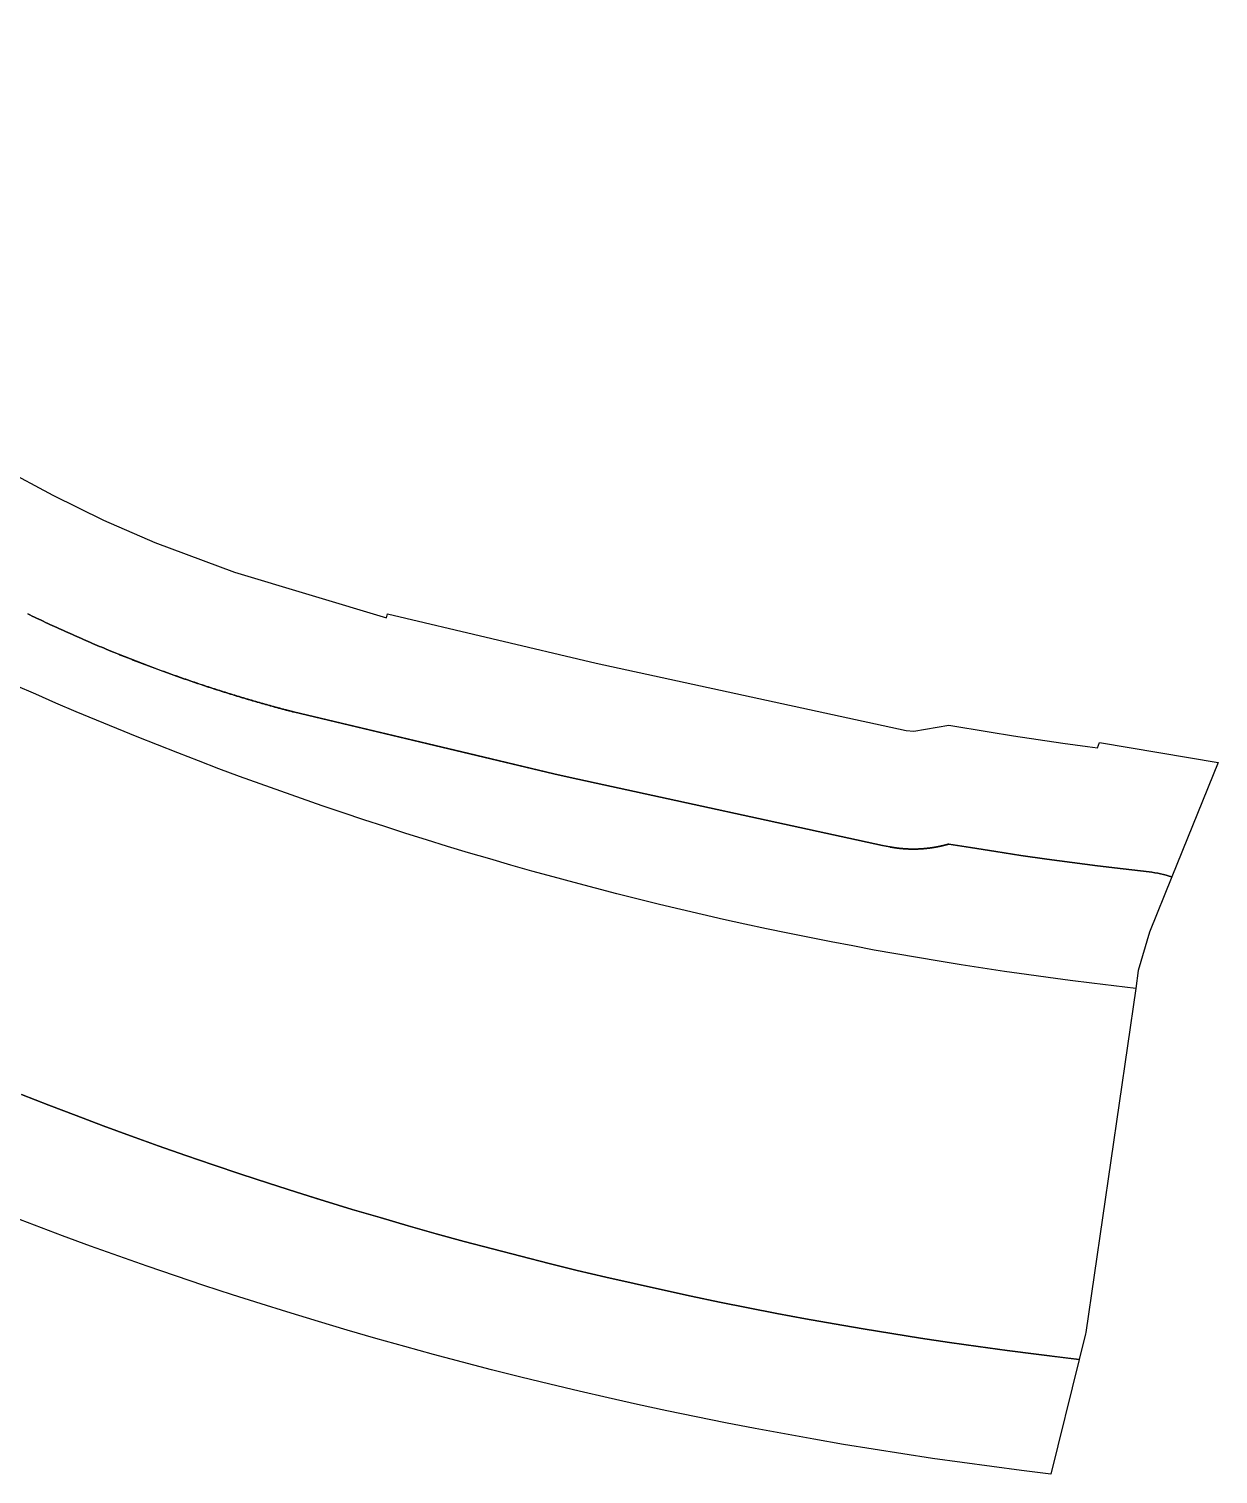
# Model space of a CAD drawing. Header units: inches. Extents: x 87993 to 113012, y 435073 to 454214.
# Drawn here: x 100579.3 to 100630, y 443980.7 to 444042.4 of the extents above; entities that cross this region are included whole.
import ezdxf

# ---------------------------------------------------------------- set-up
doc = ezdxf.new("R2010")
doc.units = ezdxf.units.IN
doc.header["$MEASUREMENT"] = 0
for name, color, linetype, true_color in [('As_waterkering_PLSA', 7, 'Continuous', 0x58e833), ('Beschermingszone_PLSA', 7, 'Continuous', 0xa8e862), ('Kernzone_PLSA', 7, 'Continuous', 0x4ce81c)]:
    doc.layers.add(name, color=color, linetype=linetype, true_color=true_color)

msp = doc.modelspace()

# ---------------------------------------------------------------- linework, layer by layer
at = {"layer": 'As_waterkering_PLSA'}
msp.add_lwpolyline([(100626.499, 444001.428, -0.092712), (100569.416, 444018.835, -0.090787), (100550.017, 444042.362)], format="xyb", dxfattribs=at)
at = {"layer": 'Beschermingszone_PLSA'}
msp.add_lwpolyline([(100578.192, 444023.611), (100580.31, 444022.464), (100582.475, 444021.408), (100584.659, 444020.457), (100588.06, 444019.189), (100594.538, 444017.236), (100594.588, 444017.408), (100603.487, 444015.296), (100616.713, 444012.427), (100617.032, 444012.405), (100618.525, 444012.654), (100620.244, 444012.37), (100621.29, 444012.205), (100622.334, 444012.048), (100623.396, 444011.896), (100624.443, 444011.753), (100624.875, 444011.697), (100624.963, 444011.915), (100630.014, 444011.07), (100628.04, 444006.185, 0.049744), (100627.071, 444006.395), (100625.965, 444006.522), (100624.866, 444006.657), (100623.784, 444006.797), (100622.703, 444006.944), (100621.607, 444007.101), (100620.528, 444007.264), (100619.448, 444007.434), (100618.53, 444007.585), (100618.517, 444007.582), (100618.505, 444007.578), (100618.493, 444007.575), (100618.481, 444007.571), (100618.468, 444007.568), (100618.456, 444007.564), (100618.444, 444007.561), (100618.431, 444007.558), (100618.419, 444007.554), (100618.407, 444007.551), (100618.394, 444007.548), (100618.382, 444007.545), (100618.37, 444007.542), (100618.357, 444007.538), (100618.345, 444007.535), (100618.333, 444007.532), (100618.32, 444007.529), (100618.308, 444007.526), (100618.296, 444007.523), (100618.283, 444007.52), (100618.271, 444007.517), (100618.259, 444007.514), (100618.246, 444007.511), (100618.234, 444007.508), (100618.221, 444007.506), (100618.209, 444007.503), (100618.196, 444007.5), (100618.184, 444007.497), (100618.172, 444007.495), (100618.159, 444007.492), (100618.147, 444007.489), (100618.134, 444007.487), (100618.122, 444007.484), (100618.109, 444007.481), (100618.097, 444007.479), (100618.084, 444007.476), (100618.072, 444007.474), (100618.059, 444007.471), (100618.047, 444007.469), (100618.034, 444007.467), (100618.022, 444007.464), (100618.009, 444007.462), (100617.997, 444007.46), (100617.984, 444007.457), (100617.972, 444007.455), (100617.959, 444007.453), (100617.947, 444007.451), (100617.934, 444007.449), (100617.922, 444007.446), (100617.909, 444007.444), (100617.896, 444007.442), (100617.884, 444007.44), (100617.871, 444007.438), (100617.859, 444007.436), (100617.846, 444007.434), (100617.834, 444007.432), (100617.821, 444007.43), (100617.808, 444007.429), (100617.796, 444007.427), (100617.783, 444007.425), (100617.771, 444007.423), (100617.758, 444007.421), (100617.745, 444007.42), (100617.733, 444007.418), (100617.72, 444007.416), (100617.707, 444007.415), (100617.695, 444007.413), (100617.682, 444007.411), (100617.67, 444007.41), (100617.657, 444007.408), (100617.644, 444007.407), (100617.632, 444007.405), (100617.619, 444007.404), (100617.606, 444007.403), (100617.594, 444007.401), (100617.581, 444007.4), (100617.568, 444007.399), (100617.556, 444007.397), (100617.543, 444007.396), (100617.53, 444007.395), (100617.518, 444007.394), (100617.505, 444007.393), (100617.492, 444007.391), (100617.48, 444007.39), (100617.467, 444007.389), (100617.454, 444007.388), (100617.442, 444007.387), (100617.429, 444007.386), (100617.416, 444007.385), (100617.403, 444007.384), (100617.391, 444007.383), (100617.378, 444007.383), (100617.365, 444007.382), (100617.353, 444007.381), (100617.34, 444007.38), (100617.327, 444007.379), (100617.315, 444007.379), (100617.302, 444007.378), (100617.289, 444007.377), (100617.276, 444007.377), (100617.264, 444007.376), (100617.251, 444007.376), (100617.238, 444007.375), (100617.225, 444007.374), (100617.213, 444007.374), (100617.2, 444007.374), (100617.187, 444007.373), (100617.175, 444007.373), (100617.162, 444007.372), (100617.149, 444007.372), (100617.136, 444007.372), (100617.124, 444007.371), (100617.111, 444007.371), (100617.098, 444007.371), (100617.085, 444007.371), (100617.073, 444007.371), (100617.06, 444007.371), (100617.047, 444007.37), (100617.035, 444007.37), (100617.022, 444007.37), (100617.009, 444007.37), (100616.996, 444007.37), (100616.984, 444007.37), (100616.971, 444007.37), (100616.958, 444007.371), (100616.945, 444007.371), (100616.933, 444007.371), (100616.92, 444007.371), (100616.907, 444007.371), (100616.895, 444007.372), (100616.882, 444007.372), (100616.869, 444007.372), (100616.856, 444007.373), (100616.844, 444007.373), (100616.831, 444007.373), (100616.818, 444007.374), (100616.805, 444007.374), (100616.793, 444007.375), (100616.78, 444007.375), (100616.767, 444007.376), (100616.755, 444007.376), (100616.742, 444007.377), (100616.729, 444007.378), (100616.716, 444007.378), (100616.704, 444007.379), (100616.691, 444007.38), (100616.678, 444007.381), (100616.666, 444007.381), (100616.653, 444007.382), (100616.64, 444007.383), (100616.627, 444007.384), (100616.615, 444007.385), (100616.602, 444007.386), (100616.589, 444007.387), (100616.577, 444007.388), (100616.564, 444007.389), (100616.551, 444007.39), (100616.539, 444007.391), (100616.526, 444007.392), (100616.513, 444007.393), (100616.501, 444007.394), (100616.488, 444007.396), (100616.475, 444007.397), (100616.463, 444007.398), (100616.45, 444007.399), (100616.437, 444007.401), (100616.425, 444007.402), (100616.412, 444007.403), (100616.399, 444007.405), (100616.387, 444007.406), (100616.374, 444007.408), (100616.361, 444007.409), (100616.349, 444007.411), (100616.336, 444007.412), (100616.323, 444007.414), (100616.311, 444007.416), (100616.298, 444007.417), (100616.286, 444007.419), (100616.273, 444007.421), (100616.26, 444007.422), (100616.248, 444007.424), (100616.235, 444007.426), (100616.222, 444007.428), (100616.21, 444007.43), (100616.197, 444007.432), (100616.185, 444007.433), (100616.172, 444007.435), (100616.16, 444007.437), (100616.147, 444007.439), (100616.134, 444007.441), (100616.122, 444007.443), (100616.109, 444007.446), (100616.097, 444007.448), (100616.084, 444007.45), (100616.072, 444007.452), (100616.059, 444007.454), (100616.047, 444007.456), (100616.034, 444007.459), (100616.022, 444007.461), (100616.009, 444007.463), (100616.009, 444007.463), (100615.7, 444007.53), (100602.38, 444010.42), (100601.679, 444010.586), (100598.059, 444011.445), (100590.58, 444013.22), (100590.579, 444013.22), (100590.577, 444013.221), (100590.575, 444013.221), (100590.574, 444013.222), (100590.572, 444013.222), (100590.57, 444013.223), (100590.568, 444013.223), (100590.566, 444013.224), (100590.565, 444013.224), (100590.563, 444013.225), (100590.561, 444013.225), (100590.559, 444013.226), (100590.557, 444013.226), (100590.556, 444013.227), (100590.554, 444013.227), (100590.552, 444013.228), (100590.55, 444013.228), (100590.548, 444013.228), (100590.547, 444013.229), (100590.545, 444013.229), (100590.543, 444013.23), (100590.541, 444013.23), (100590.539, 444013.231), (100590.538, 444013.231), (100590.536, 444013.232), (100590.534, 444013.232), (100590.532, 444013.233), (100590.53, 444013.233), (100590.529, 444013.234), (100590.527, 444013.234), (100590.525, 444013.235), (100590.523, 444013.235), (100590.521, 444013.236), (100590.52, 444013.236), (100590.518, 444013.236), (100590.516, 444013.237), (100590.514, 444013.237), (100590.512, 444013.238), (100590.511, 444013.238), (100590.509, 444013.239), (100590.507, 444013.239), (100590.505, 444013.24), (100590.503, 444013.24), (100590.502, 444013.241), (100590.5, 444013.241), (100590.498, 444013.242), (100590.496, 444013.242), (100590.494, 444013.243), (100590.492, 444013.243), (100590.491, 444013.244), (100590.489, 444013.244), (100590.487, 444013.244), (100590.485, 444013.245), (100590.483, 444013.245), (100590.482, 444013.246), (100590.48, 444013.246), (100590.478, 444013.247), (100590.476, 444013.247), (100590.474, 444013.248), (100590.473, 444013.248), (100590.471, 444013.249), (100590.469, 444013.249), (100590.467, 444013.25), (100590.465, 444013.25), (100590.464, 444013.251), (100590.462, 444013.251), (100590.46, 444013.252), (100590.458, 444013.252), (100590.456, 444013.253), (100590.455, 444013.253), (100590.453, 444013.253), (100590.451, 444013.254), (100590.449, 444013.254), (100590.447, 444013.255), (100590.446, 444013.255), (100590.444, 444013.256), (100590.442, 444013.256), (100590.44, 444013.257), (100590.438, 444013.257), (100590.437, 444013.258), (100590.435, 444013.258), (100590.433, 444013.259), (100590.431, 444013.259), (100590.429, 444013.26), (100590.428, 444013.26), (100590.426, 444013.261), (100590.424, 444013.261), (100590.422, 444013.262), (100590.42, 444013.262), (100590.419, 444013.262), (100590.417, 444013.263), (100590.415, 444013.263), (100590.413, 444013.264), (100590.411, 444013.264), (100590.41, 444013.265), (100590.408, 444013.265), (100590.406, 444013.266), (100590.404, 444013.266), (100590.402, 444013.267), (100590.401, 444013.267), (100590.399, 444013.268), (100590.397, 444013.268), (100590.395, 444013.269), (100590.393, 444013.269), (100590.392, 444013.27), (100590.39, 444013.27), (100590.388, 444013.271), (100590.386, 444013.271), (100590.384, 444013.272), (100590.383, 444013.272), (100590.381, 444013.272), (100590.379, 444013.273), (100590.377, 444013.273), (100590.375, 444013.274), (100590.373, 444013.274), (100590.372, 444013.275), (100590.37, 444013.275), (100590.368, 444013.276), (100590.366, 444013.276), (100590.364, 444013.277), (100590.363, 444013.277), (100590.361, 444013.278), (100590.359, 444013.278), (100590.357, 444013.279), (100590.355, 444013.279), (100590.354, 444013.28), (100590.352, 444013.28), (100590.35, 444013.281), (100590.348, 444013.281), (100590.346, 444013.281), (100590.345, 444013.282), (100590.343, 444013.282), (100590.341, 444013.283), (100590.339, 444013.283), (100590.337, 444013.284), (100590.336, 444013.284), (100590.334, 444013.285), (100590.332, 444013.285), (100590.33, 444013.286), (100590.328, 444013.286), (100590.327, 444013.287), (100590.325, 444013.287), (100590.323, 444013.288), (100590.321, 444013.288), (100590.319, 444013.289), (100590.318, 444013.289), (100590.316, 444013.29), (100590.314, 444013.29), (100590.312, 444013.291), (100590.31, 444013.291), (100590.309, 444013.292), (100590.307, 444013.292), (100590.305, 444013.292), (100590.303, 444013.293), (100590.301, 444013.293), (100590.3, 444013.294), (100590.298, 444013.294), (100590.296, 444013.295), (100590.294, 444013.295), (100590.292, 444013.296), (100590.291, 444013.296), (100590.289, 444013.297), (100590.287, 444013.297), (100590.285, 444013.298), (100590.283, 444013.298), (100590.282, 444013.299), (100590.28, 444013.299), (100590.278, 444013.3), (100590.276, 444013.3), (100590.274, 444013.301), (100590.273, 444013.301), (100590.271, 444013.302), (100590.269, 444013.302), (100590.267, 444013.303), (100590.265, 444013.303), (100590.264, 444013.303), (100590.262, 444013.304), (100590.26, 444013.304), (100590.258, 444013.305), (100590.256, 444013.305), (100590.255, 444013.306), (100590.253, 444013.306), (100590.251, 444013.307), (100590.249, 444013.307), (100590.247, 444013.308), (100590.246, 444013.308), (100590.244, 444013.309), (100590.242, 444013.309), (100590.24, 444013.31), (100590.238, 444013.31), (100590.237, 444013.311), (100590.235, 444013.311), (100590.233, 444013.312), (100590.231, 444013.312), (100590.229, 444013.313), (100590.228, 444013.313), (100590.226, 444013.314), (100590.224, 444013.314), (100590.222, 444013.315), (100590.221, 444013.315), (100590.221, 444013.315), (100590.182, 444013.325), (100590.145, 444013.335), (100590.107, 444013.345), (100590.069, 444013.356), (100590.031, 444013.366), (100589.993, 444013.376), (100589.955, 444013.386), (100589.917, 444013.397), (100589.879, 444013.407), (100589.841, 444013.417), (100589.804, 444013.428), (100589.766, 444013.438), (100589.728, 444013.449), (100589.69, 444013.459), (100589.652, 444013.469), (100589.614, 444013.48), (100589.577, 444013.49), (100589.539, 444013.501), (100589.501, 444013.512), (100589.463, 444013.522), (100589.425, 444013.533), (100589.388, 444013.543), (100589.35, 444013.554), (100589.312, 444013.565), (100589.274, 444013.575), (100589.237, 444013.586), (100589.199, 444013.597), (100589.161, 444013.608), (100589.123, 444013.619), (100589.086, 444013.629), (100589.048, 444013.64), (100589.01, 444013.651), (100588.973, 444013.662), (100588.935, 444013.673), (100588.897, 444013.684), (100588.859, 444013.695), (100588.822, 444013.706), (100588.784, 444013.717), (100588.746, 444013.728), (100588.709, 444013.739), (100588.671, 444013.75), (100588.634, 444013.761), (100588.596, 444013.772), (100588.558, 444013.784), (100588.521, 444013.795), (100588.483, 444013.806), (100588.445, 444013.817), (100588.408, 444013.829), (100588.37, 444013.84), (100588.333, 444013.851), (100588.295, 444013.862), (100588.258, 444013.874), (100588.22, 444013.885), (100588.182, 444013.897), (100588.145, 444013.908), (100588.107, 444013.92), (100588.07, 444013.931), (100588.032, 444013.943), (100587.995, 444013.954), (100587.957, 444013.966), (100587.92, 444013.977), (100587.882, 444013.989), (100587.845, 444014), (100587.807, 444014.012), (100587.77, 444014.024), (100587.732, 444014.035), (100587.695, 444014.047), (100587.657, 444014.059), (100587.62, 444014.071), (100587.583, 444014.083), (100587.545, 444014.094), (100587.508, 444014.106), (100587.47, 444014.118), (100587.433, 444014.13), (100587.396, 444014.142), (100587.358, 444014.154), (100587.321, 444014.166), (100587.283, 444014.178), (100587.246, 444014.19), (100587.209, 444014.202), (100587.171, 444014.214), (100587.134, 444014.226), (100587.097, 444014.238), (100587.059, 444014.25), (100587.022, 444014.262), (100586.985, 444014.275), (100586.947, 444014.287), (100586.91, 444014.299), (100586.873, 444014.311), (100586.836, 444014.324), (100586.798, 444014.336), (100586.761, 444014.348), (100586.724, 444014.361), (100586.687, 444014.373), (100586.649, 444014.385), (100586.612, 444014.398), (100586.575, 444014.41), (100586.538, 444014.423), (100586.5, 444014.435), (100586.463, 444014.448), (100586.426, 444014.46), (100586.389, 444014.473), (100586.352, 444014.485), (100586.314, 444014.498), (100586.277, 444014.511), (100586.24, 444014.523), (100586.203, 444014.536), (100586.166, 444014.549), (100586.129, 444014.561), (100586.092, 444014.574), (100586.055, 444014.587), (100586.017, 444014.6), (100585.98, 444014.613), (100585.943, 444014.625), (100585.906, 444014.638), (100585.869, 444014.651), (100585.832, 444014.664), (100585.795, 444014.677), (100585.758, 444014.69), (100585.721, 444014.703), (100585.684, 444014.716), (100585.647, 444014.729), (100585.61, 444014.742), (100585.573, 444014.755), (100585.536, 444014.768), (100585.499, 444014.781), (100585.462, 444014.795), (100585.425, 444014.808), (100585.388, 444014.821), (100585.351, 444014.834), (100585.314, 444014.848), (100585.277, 444014.861), (100585.24, 444014.874), (100585.203, 444014.887), (100585.166, 444014.901), (100585.129, 444014.914), (100585.093, 444014.928), (100585.056, 444014.941), (100585.019, 444014.954), (100584.982, 444014.968), (100584.945, 444014.981), (100584.908, 444014.995), (100584.871, 444015.008), (100584.835, 444015.022), (100584.798, 444015.036), (100584.761, 444015.049), (100584.724, 444015.063), (100584.687, 444015.077), (100584.651, 444015.09), (100584.614, 444015.104), (100584.577, 444015.118), (100584.54, 444015.131), (100584.504, 444015.145), (100584.467, 444015.159), (100584.43, 444015.173), (100584.393, 444015.187), (100584.357, 444015.201), (100584.32, 444015.214), (100584.283, 444015.228), (100584.247, 444015.242), (100584.21, 444015.256), (100584.173, 444015.27), (100584.136, 444015.284), (100584.1, 444015.298), (100584.063, 444015.312), (100584.027, 444015.326), (100583.99, 444015.341), (100583.953, 444015.355), (100583.917, 444015.369), (100583.88, 444015.383), (100583.844, 444015.397), (100583.807, 444015.411), (100583.77, 444015.426), (100583.734, 444015.44), (100583.697, 444015.454), (100583.661, 444015.469), (100583.624, 444015.483), (100583.588, 444015.497), (100583.551, 444015.512), (100583.515, 444015.526), (100583.478, 444015.54), (100583.442, 444015.555), (100583.405, 444015.569), (100583.369, 444015.584), (100583.332, 444015.598), (100583.296, 444015.613), (100583.259, 444015.628), (100583.223, 444015.642), (100583.186, 444015.657), (100583.15, 444015.671), (100583.114, 444015.686), (100583.077, 444015.701), (100583.041, 444015.716), (100583.005, 444015.73), (100582.968, 444015.745), (100582.932, 444015.76), (100582.895, 444015.775), (100582.859, 444015.789), (100582.823, 444015.804), (100582.786, 444015.819), (100582.786, 444015.819), (100582.689, 444015.859), (100582.592, 444015.899), (100582.495, 444015.939), (100582.398, 444015.98), (100582.301, 444016.02), (100582.205, 444016.061), (100582.108, 444016.102), (100582.011, 444016.143), (100581.915, 444016.184), (100581.818, 444016.226), (100581.722, 444016.267), (100581.626, 444016.309), (100581.529, 444016.351), (100581.433, 444016.393), (100581.337, 444016.435), (100581.241, 444016.478), (100581.145, 444016.52), (100581.049, 444016.563), (100580.954, 444016.606), (100580.858, 444016.649), (100580.762, 444016.692), (100580.667, 444016.735), (100580.571, 444016.779), (100580.476, 444016.823), (100580.38, 444016.867), (100580.285, 444016.911), (100580.19, 444016.955), (100580.095, 444016.999), (100580, 444017.044), (100579.905, 444017.088), (100579.81, 444017.133), (100579.715, 444017.178), (100579.62, 444017.223), (100579.526, 444017.269), (100579.431, 444017.314), (100579.337, 444017.36), (100579.242, 444017.406)], format="xyb", dxfattribs=at)
msp.add_lwpolyline([(100578.981, 443996.898), (100580.14, 443996.446), (100581.301, 443996.001), (100582.466, 443995.564), (100583.63, 443995.136), (100584.175, 443994.941), (100584.805, 443994.714), (100585.979, 443994.302), (100587.155, 443993.898), (100588.335, 443993.502), (100589.517, 443993.114), (100590.702, 443992.735), (100591.792, 443992.394), (100591.889, 443992.364), (100593.079, 443992.001), (100594.271, 443991.646), (100595.466, 443991.3), (100596.664, 443990.962), (100597.863, 443990.633), (100599.065, 443990.312), (100600.269, 443989.999), (100601.476, 443989.694), (100602.684, 443989.398), (100603.894, 443989.111), (100605.107, 443988.832), (100606.321, 443988.561), (100607.537, 443988.299), (100608.755, 443988.046), (100609.975, 443987.801), (100611.196, 443987.564), (100612.419, 443987.336), (100613.64, 443987.117), (100614.87, 443986.905), (100616.097, 443986.703), (100617.326, 443986.509), (100618.556, 443986.324), (100619.788, 443986.147), (100621.021, 443985.979), (100622.254, 443985.82), (100624.096, 443985.599), (100622.883, 443980.706), (100621.631, 443980.859), (100620.362, 443981.023), (100619.095, 443981.196), (100617.829, 443981.377), (100616.565, 443981.568), (100615.301, 443981.767), (100614.039, 443981.975), (100612.775, 443982.192), (100611.52, 443982.418), (100610.263, 443982.652), (100609.007, 443982.895), (100607.753, 443983.147), (100606.501, 443983.408), (100605.251, 443983.677), (100604.002, 443983.955), (100602.756, 443984.242), (100601.512, 443984.538), (100600.269, 443984.842), (100599.029, 443985.155), (100597.791, 443985.477), (100596.556, 443985.807), (100595.323, 443986.145), (100594.092, 443986.493), (100592.863, 443986.849), (100591.637, 443987.213), (100590.3, 443987.622), (100589.193, 443987.968), (100587.975, 443988.358), (100586.76, 443988.756), (100585.548, 443989.163), (100584.338, 443989.579), (100583.131, 443990.003), (100581.924, 443990.437), (100580.727, 443990.876), (100579.529, 443991.325), (100578.335, 443991.782)], dxfattribs=at)
at = {"layer": 'Kernzone_PLSA'}
msp.add_lwpolyline([(100579.242, 444017.406), (100579.337, 444017.36), (100579.431, 444017.314), (100579.526, 444017.269), (100579.62, 444017.223), (100579.715, 444017.178), (100579.81, 444017.133), (100579.905, 444017.088), (100580, 444017.044), (100580.095, 444016.999), (100580.19, 444016.955), (100580.285, 444016.911), (100580.38, 444016.867), (100580.476, 444016.823), (100580.571, 444016.779), (100580.667, 444016.735), (100580.762, 444016.692), (100580.858, 444016.649), (100580.954, 444016.606), (100581.049, 444016.563), (100581.145, 444016.52), (100581.241, 444016.478), (100581.337, 444016.435), (100581.433, 444016.393), (100581.529, 444016.351), (100581.626, 444016.309), (100581.722, 444016.267), (100581.818, 444016.226), (100581.915, 444016.184), (100582.011, 444016.143), (100582.108, 444016.102), (100582.205, 444016.061), (100582.301, 444016.02), (100582.398, 444015.98), (100582.495, 444015.939), (100582.592, 444015.899), (100582.689, 444015.859), (100582.786, 444015.819), (100582.786, 444015.819), (100582.824, 444015.804), (100582.862, 444015.788), (100582.9, 444015.773), (100582.938, 444015.757), (100582.976, 444015.742), (100583.014, 444015.726), (100583.052, 444015.711), (100583.09, 444015.695), (100583.129, 444015.68), (100583.167, 444015.664), (100583.205, 444015.649), (100583.243, 444015.634), (100583.281, 444015.619), (100583.319, 444015.603), (100583.358, 444015.588), (100583.396, 444015.573), (100583.434, 444015.558), (100583.472, 444015.543), (100583.51, 444015.527), (100583.549, 444015.512), (100583.587, 444015.497), (100583.625, 444015.482), (100583.663, 444015.467), (100583.702, 444015.452), (100583.74, 444015.437), (100583.778, 444015.422), (100583.817, 444015.407), (100583.855, 444015.392), (100583.893, 444015.378), (100583.932, 444015.363), (100583.97, 444015.348), (100584.008, 444015.333), (100584.047, 444015.318), (100584.085, 444015.304), (100584.123, 444015.289), (100584.162, 444015.274), (100584.2, 444015.26), (100584.239, 444015.245), (100584.277, 444015.23), (100584.316, 444015.216), (100584.354, 444015.201), (100584.392, 444015.187), (100584.431, 444015.172), (100584.469, 444015.158), (100584.508, 444015.143), (100584.546, 444015.129), (100584.585, 444015.114), (100584.623, 444015.1), (100584.662, 444015.086), (100584.701, 444015.071), (100584.739, 444015.057), (100584.778, 444015.043), (100584.816, 444015.029), (100584.855, 444015.014), (100584.893, 444015), (100584.932, 444014.986), (100584.971, 444014.972), (100585.009, 444014.958), (100585.048, 444014.944), (100585.086, 444014.93), (100585.125, 444014.916), (100585.164, 444014.902), (100585.202, 444014.888), (100585.241, 444014.874), (100585.28, 444014.86), (100585.318, 444014.846), (100585.357, 444014.832), (100585.396, 444014.818), (100585.434, 444014.804), (100585.473, 444014.79), (100585.512, 444014.777), (100585.551, 444014.763), (100585.589, 444014.749), (100585.628, 444014.735), (100585.667, 444014.722), (100585.706, 444014.708), (100585.745, 444014.694), (100585.783, 444014.681), (100585.822, 444014.667), (100585.861, 444014.654), (100585.9, 444014.64), (100585.939, 444014.627), (100585.977, 444014.613), (100586.016, 444014.6), (100586.055, 444014.586), (100586.094, 444014.573), (100586.133, 444014.56), (100586.172, 444014.546), (100586.211, 444014.533), (100586.25, 444014.52), (100586.289, 444014.507), (100586.327, 444014.493), (100586.366, 444014.48), (100586.405, 444014.467), (100586.444, 444014.454), (100586.483, 444014.441), (100586.522, 444014.428), (100586.561, 444014.414), (100586.6, 444014.401), (100586.639, 444014.388), (100586.678, 444014.375), (100586.717, 444014.362), (100586.756, 444014.35), (100586.795, 444014.337), (100586.834, 444014.324), (100586.873, 444014.311), (100586.912, 444014.298), (100586.951, 444014.285), (100586.991, 444014.272), (100587.03, 444014.26), (100587.069, 444014.247), (100587.108, 444014.234), (100587.147, 444014.222), (100587.186, 444014.209), (100587.225, 444014.196), (100587.264, 444014.184), (100587.303, 444014.171), (100587.343, 444014.159), (100587.382, 444014.146), (100587.421, 444014.134), (100587.46, 444014.121), (100587.499, 444014.109), (100587.539, 444014.096), (100587.578, 444014.084), (100587.617, 444014.071), (100587.656, 444014.059), (100587.695, 444014.047), (100587.735, 444014.035), (100587.774, 444014.022), (100587.813, 444014.01), (100587.852, 444013.998), (100587.892, 444013.986), (100587.931, 444013.974), (100587.97, 444013.961), (100588.009, 444013.949), (100588.049, 444013.937), (100588.088, 444013.925), (100588.127, 444013.913), (100588.167, 444013.901), (100588.206, 444013.889), (100588.245, 444013.877), (100588.285, 444013.865), (100588.324, 444013.854), (100588.363, 444013.842), (100588.403, 444013.83), (100588.442, 444013.818), (100588.482, 444013.806), (100588.521, 444013.794), (100588.56, 444013.783), (100588.6, 444013.771), (100588.639, 444013.759), (100588.679, 444013.748), (100588.718, 444013.736), (100588.758, 444013.725), (100588.797, 444013.713), (100588.836, 444013.701), (100588.876, 444013.69), (100588.915, 444013.678), (100588.955, 444013.667), (100588.994, 444013.656), (100589.034, 444013.644), (100589.073, 444013.633), (100589.113, 444013.621), (100589.152, 444013.61), (100589.192, 444013.599), (100589.231, 444013.587), (100589.271, 444013.576), (100589.311, 444013.565), (100589.35, 444013.554), (100589.39, 444013.543), (100589.429, 444013.532), (100589.469, 444013.52), (100589.508, 444013.509), (100589.548, 444013.498), (100589.588, 444013.487), (100589.627, 444013.476), (100589.667, 444013.465), (100589.706, 444013.454), (100589.746, 444013.443), (100589.786, 444013.432), (100589.825, 444013.422), (100589.865, 444013.411), (100589.905, 444013.4), (100589.944, 444013.389), (100589.984, 444013.378), (100590.024, 444013.368), (100590.063, 444013.357), (100590.103, 444013.346), (100590.143, 444013.336), (100590.183, 444013.325), (100590.222, 444013.314), (100590.262, 444013.304), (100590.302, 444013.293), (100590.341, 444013.283), (100590.381, 444013.272), (100590.421, 444013.262), (100590.461, 444013.251), (100590.5, 444013.241), (100590.54, 444013.23), (100590.58, 444013.22), (100590.58, 444013.22), (100601.679, 444010.586), (100602.38, 444010.42), (100615.7, 444007.53), (100616.009, 444007.463), (100616.022, 444007.461), (100616.034, 444007.459), (100616.047, 444007.456), (100616.059, 444007.454), (100616.072, 444007.452), (100616.084, 444007.45), (100616.097, 444007.448), (100616.109, 444007.446), (100616.122, 444007.443), (100616.134, 444007.441), (100616.147, 444007.439), (100616.16, 444007.437), (100616.172, 444007.435), (100616.185, 444007.433), (100616.197, 444007.432), (100616.21, 444007.43), (100616.222, 444007.428), (100616.235, 444007.426), (100616.248, 444007.424), (100616.26, 444007.422), (100616.273, 444007.421), (100616.286, 444007.419), (100616.298, 444007.417), (100616.311, 444007.416), (100616.323, 444007.414), (100616.336, 444007.412), (100616.349, 444007.411), (100616.361, 444007.409), (100616.374, 444007.408), (100616.387, 444007.406), (100616.399, 444007.405), (100616.412, 444007.403), (100616.425, 444007.402), (100616.437, 444007.401), (100616.45, 444007.399), (100616.463, 444007.398), (100616.475, 444007.397), (100616.488, 444007.396), (100616.501, 444007.394), (100616.513, 444007.393), (100616.526, 444007.392), (100616.539, 444007.391), (100616.551, 444007.39), (100616.564, 444007.389), (100616.577, 444007.388), (100616.589, 444007.387), (100616.602, 444007.386), (100616.615, 444007.385), (100616.627, 444007.384), (100616.64, 444007.383), (100616.653, 444007.382), (100616.666, 444007.381), (100616.678, 444007.381), (100616.691, 444007.38), (100616.704, 444007.379), (100616.716, 444007.378), (100616.729, 444007.378), (100616.742, 444007.377), (100616.755, 444007.376), (100616.767, 444007.376), (100616.78, 444007.375), (100616.793, 444007.375), (100616.805, 444007.374), (100616.818, 444007.374), (100616.831, 444007.373), (100616.844, 444007.373), (100616.856, 444007.373), (100616.869, 444007.372), (100616.882, 444007.372), (100616.895, 444007.372), (100616.907, 444007.371), (100616.92, 444007.371), (100616.933, 444007.371), (100616.945, 444007.371), (100616.958, 444007.371), (100616.971, 444007.37), (100616.984, 444007.37), (100616.996, 444007.37), (100617.009, 444007.37), (100617.022, 444007.37), (100617.035, 444007.37), (100617.047, 444007.37), (100617.06, 444007.371), (100617.073, 444007.371), (100617.085, 444007.371), (100617.098, 444007.371), (100617.111, 444007.371), (100617.124, 444007.371), (100617.136, 444007.372), (100617.149, 444007.372), (100617.162, 444007.372), (100617.175, 444007.373), (100617.187, 444007.373), (100617.2, 444007.374), (100617.213, 444007.374), (100617.225, 444007.374), (100617.238, 444007.375), (100617.251, 444007.376), (100617.264, 444007.376), (100617.276, 444007.377), (100617.289, 444007.377), (100617.302, 444007.378), (100617.315, 444007.379), (100617.327, 444007.379), (100617.34, 444007.38), (100617.353, 444007.381), (100617.365, 444007.382), (100617.378, 444007.383), (100617.391, 444007.383), (100617.403, 444007.384), (100617.416, 444007.385), (100617.429, 444007.386), (100617.442, 444007.387), (100617.454, 444007.388), (100617.467, 444007.389), (100617.48, 444007.39), (100617.492, 444007.391), (100617.505, 444007.393), (100617.518, 444007.394), (100617.53, 444007.395), (100617.543, 444007.396), (100617.556, 444007.397), (100617.568, 444007.399), (100617.581, 444007.4), (100617.594, 444007.401), (100617.606, 444007.403), (100617.619, 444007.404), (100617.632, 444007.405), (100617.644, 444007.407), (100617.657, 444007.408), (100617.67, 444007.41), (100617.682, 444007.411), (100617.695, 444007.413), (100617.707, 444007.415), (100617.72, 444007.416), (100617.733, 444007.418), (100617.745, 444007.42), (100617.758, 444007.421), (100617.771, 444007.423), (100617.783, 444007.425), (100617.796, 444007.427), (100617.808, 444007.429), (100617.821, 444007.43), (100617.834, 444007.432), (100617.846, 444007.434), (100617.859, 444007.436), (100617.871, 444007.438), (100617.884, 444007.44), (100617.896, 444007.442), (100617.909, 444007.444), (100617.922, 444007.446), (100617.934, 444007.449), (100617.947, 444007.451), (100617.959, 444007.453), (100617.972, 444007.455), (100617.984, 444007.457), (100617.997, 444007.46), (100618.009, 444007.462), (100618.022, 444007.464), (100618.034, 444007.467), (100618.047, 444007.469), (100618.059, 444007.471), (100618.072, 444007.474), (100618.084, 444007.476), (100618.097, 444007.479), (100618.109, 444007.481), (100618.122, 444007.484), (100618.134, 444007.487), (100618.147, 444007.489), (100618.159, 444007.492), (100618.172, 444007.495), (100618.184, 444007.497), (100618.196, 444007.5), (100618.209, 444007.503), (100618.221, 444007.506), (100618.234, 444007.508), (100618.246, 444007.511), (100618.259, 444007.514), (100618.271, 444007.517), (100618.283, 444007.52), (100618.296, 444007.523), (100618.308, 444007.526), (100618.32, 444007.529), (100618.333, 444007.532), (100618.345, 444007.535), (100618.357, 444007.538), (100618.37, 444007.542), (100618.382, 444007.545), (100618.394, 444007.548), (100618.407, 444007.551), (100618.419, 444007.554), (100618.431, 444007.558), (100618.444, 444007.561), (100618.456, 444007.564), (100618.468, 444007.568), (100618.481, 444007.571), (100618.493, 444007.575), (100618.505, 444007.578), (100618.517, 444007.582), (100618.53, 444007.585), (100618.53, 444007.585), (100619.448, 444007.434), (100620.528, 444007.264), (100621.607, 444007.101), (100622.703, 444006.944), (100623.784, 444006.797), (100624.866, 444006.657), (100625.965, 444006.522), (100627.071, 444006.395, -0.049744), (100628.04, 444006.185), (100627.085, 444003.82), (100626.609, 444002.187), (100626.499, 444001.428), (100624.371, 443986.75), (100624.356, 443986.691), (100624.096, 443985.599), (100623.489, 443985.669), (100622.254, 443985.82), (100621.021, 443985.979), (100619.788, 443986.147), (100618.556, 443986.324), (100617.326, 443986.509), (100616.097, 443986.703), (100614.87, 443986.905), (100613.64, 443987.117), (100612.419, 443987.336), (100611.196, 443987.564), (100609.975, 443987.801), (100608.755, 443988.046), (100607.537, 443988.299), (100606.321, 443988.561), (100605.107, 443988.832), (100603.894, 443989.111), (100602.684, 443989.398), (100601.476, 443989.694), (100600.269, 443989.999), (100599.065, 443990.312), (100597.863, 443990.633), (100596.664, 443990.962), (100595.466, 443991.3), (100594.271, 443991.646), (100593.079, 443992.001), (100591.889, 443992.364), (100590.702, 443992.735), (100589.517, 443993.114), (100588.335, 443993.502), (100587.155, 443993.898), (100585.979, 443994.302), (100584.805, 443994.714), (100583.63, 443995.136), (100582.466, 443995.564), (100581.301, 443996.001), (100580.14, 443996.446), (100578.981, 443996.898)], format="xyb", dxfattribs=at)

doc.saveas('drawing.dxf')
